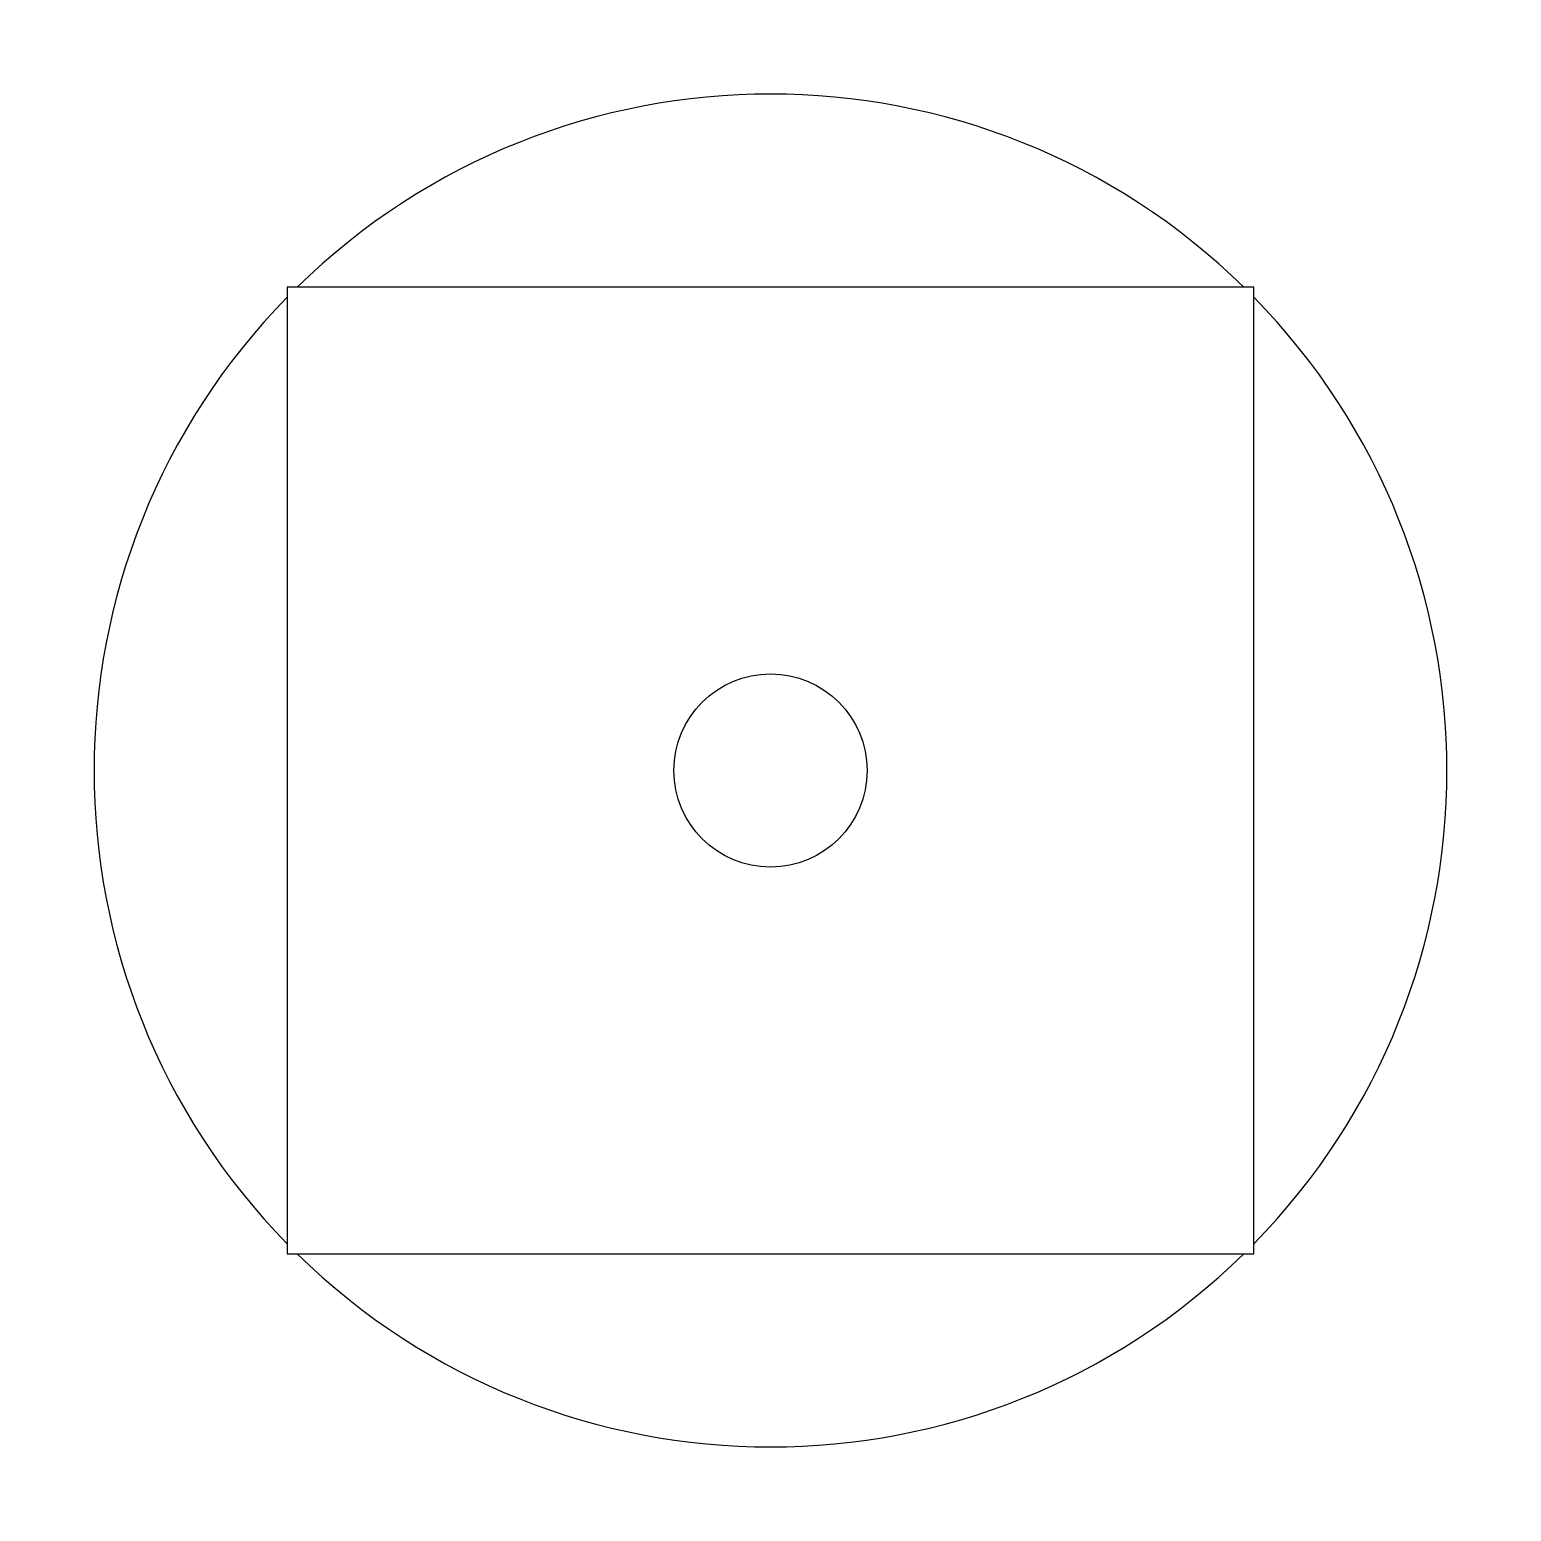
# Model space of a CAD drawing. Header units: millimetres. Extents: x -27 to 127, y -27 to 127.
import ezdxf

# ---------------------------------------------------------------- set-up
doc = ezdxf.new("R2010")
doc.units = ezdxf.units.MM
doc.layers.add('KwikScaf Matrix', color=7, linetype='Continuous')

# ---------------------------------------------------------------- blocks, each defined once
blk = doc.blocks.new('Endon 2D Tie Clamp Masonary')
blk.add_lwpolyline([(0, 0), (100, 0), (100, 100), (0, 100)], close=True)
blk.add_circle((50, 50), 10)
for start, end in [(45.5847, 134.4153), (135.5847, 224.4153), (315.5847, 44.4153), (225.5847, 314.4153)]:
    blk.add_arc((50, 50), 70, start, end)

msp = doc.modelspace()

# ---------------------------------------------------------------- block references
at = {"layer": 'KwikScaf Matrix'}
msp.add_blockref('Endon 2D Tie Clamp Masonary', (0, 0), dxfattribs=at)

doc.saveas('drawing.dxf')
